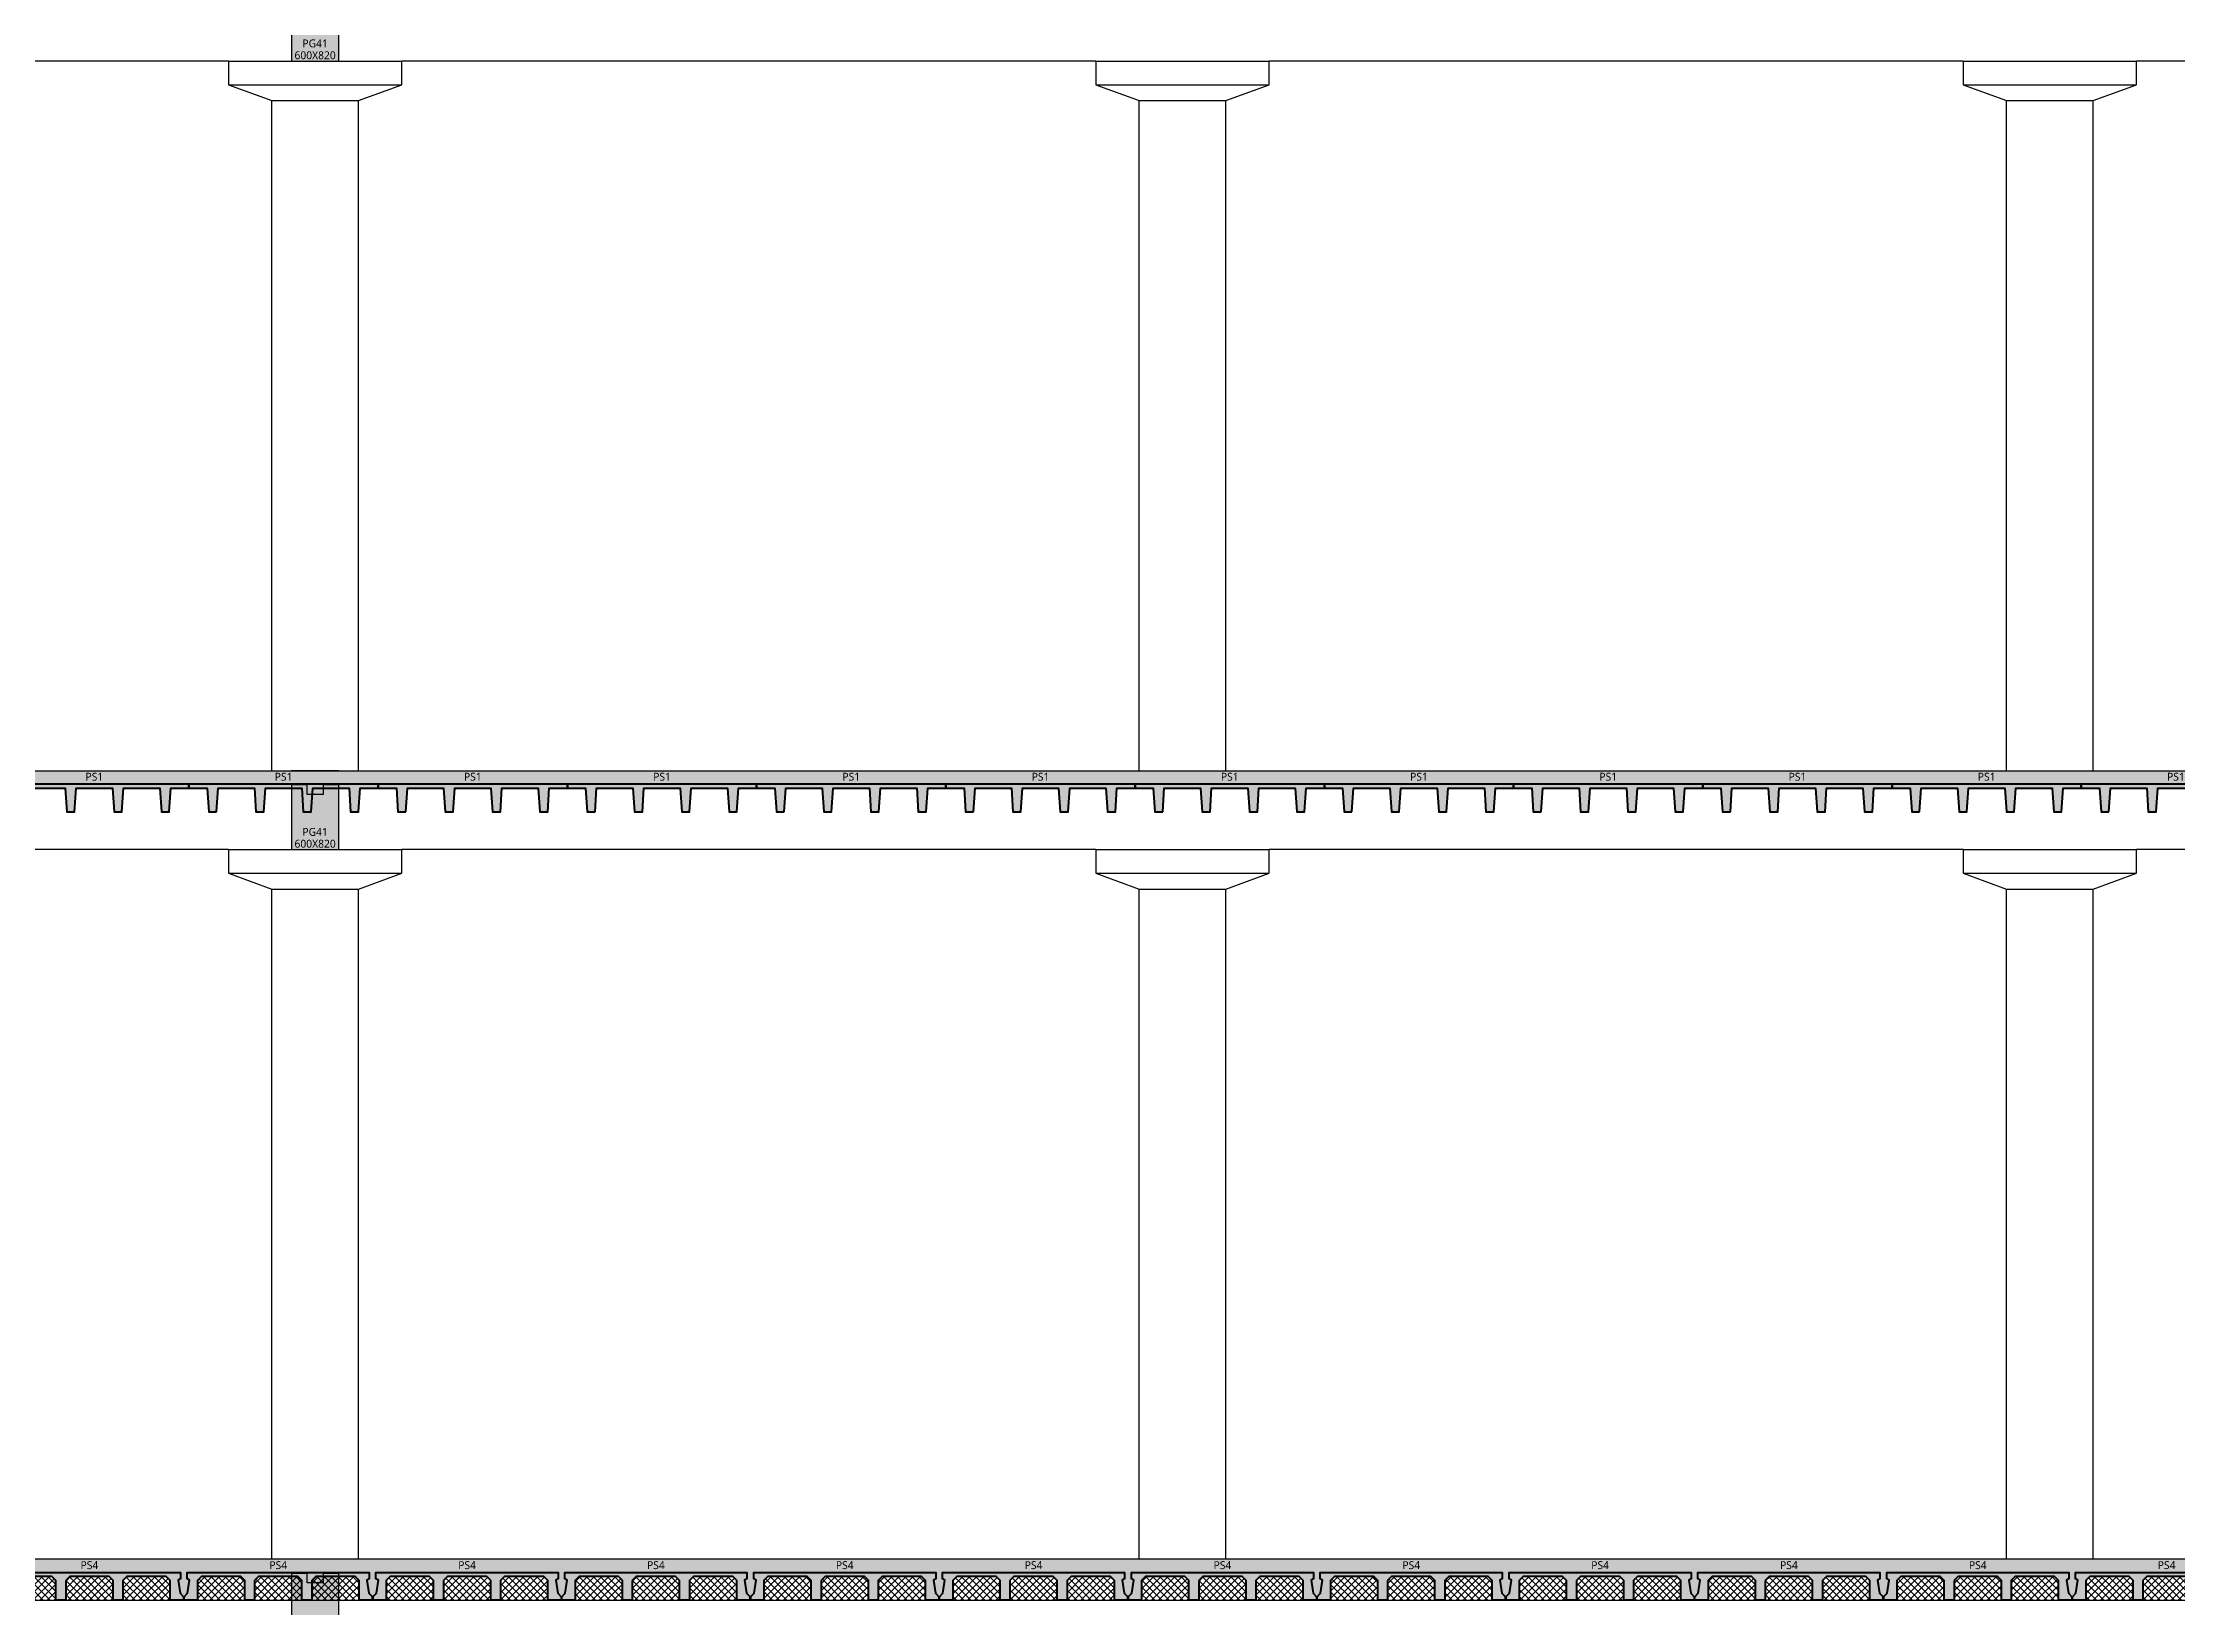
# Model space of a CAD drawing. Header units: millimetres. Extents: x 0 to 420000, y 0 to 297000.
# Drawn here: x 260558 to 287630, y 53840 to 73684 of the extents above; entities that cross this region are included whole.
import ezdxf
from ezdxf.enums import TextEntityAlignment as Align

# ---------------------------------------------------------------- set-up
doc = ezdxf.new("R2010")
doc.units = ezdxf.units.MM
doc.linetypes.add('0731_main_plan$0$form_$0$y-Landschaft$0$_$1$20120914_Verkehrsflächen_Grün$0$20120628_xref - Gammel$1$3_H-GL_F1_U3 - Default$0${ Offset Lines }', pattern=[0])
doc.linetypes.add('CEN', pattern=[62, 60, -1, 0, -1])
for name, color, linetype, lineweight in [('A-AXIS-LINE', 1, 'CEN', 15), ('A-CONC-LIN1', 2, 'Continuous', 40), ('A-CONC-LIN2', 7, 'Continuous', 25), ('A-ELEV-LIN2', 7, 'Continuous', 25), ('A-XXXX-INSL2', 8, 'Continuous', 18)]:
    doc.layers.add(name, color=color, linetype=linetype, lineweight=lineweight)
doc.layers.add('A-CONC-SOLD', color=253, linetype='CEN')
doc.layers.add('CON', color=2, linetype='Continuous')
doc.layers.add('A-XXXX-NPLT', color=144, linetype='Continuous', lineweight=15, plot=False)
doc.styles.add('맑은고딕', font='')
doc.styles.get('맑은고딕').set_extended_font_data('Malgun Gothic')

# ---------------------------------------------------------------- blocks, each defined once
blk = doc.blocks.new('axis(211208)')
at = {"layer": 'A-AXIS-LINE', "ltscale": 1000}
for p, q in [((4631788.1, -392118.7), (4955413.1, -392118.7)), ((4631788.1, -401118.7), (4955413.1, -401118.7)), ((4631788.1, -402118.7), (4955413.1, -402118.7)), ((4631788.1, -411118.7), (4955413.1, -411118.7))]:
    blk.add_line(p, q, dxfattribs=at)
blk = doc.blocks.new('PS1')
at = {"layer": 'A-CONC-SOLD'}
h = blk.add_hatch(color=256, dxfattribs=at)
h.dxf.hatch_style = 1
h.paths.add_polyline_path([(2400, 0), (2400, -170), (0, -170), (0, 0)])
h = blk.add_hatch(color=256, dxfattribs=at)
h.dxf.hatch_style = 1
h.paths.add_polyline_path([(350, -520), (370, -220), (830, -220), (850, -520), (950, -520), (970, -220), (1430, -220), (1450, -520), (1550, -520), (1570, -220), (2030, -220), (2050, -520), (2150, -520), (2170, -220), (2400, -220), (2400, -170), (0, -170), (0, -220), (230, -220), (250, -520)])
at = {"layer": 'A-CONC-LIN1', "linetype": '0731_main_plan$0$form_$0$y-Landschaft$0$_$1$20120914_Verkehrsflächen_Grün$0$20120628_xref - Gammel$1$3_H-GL_F1_U3 - Default$0${ Offset Lines }'}
blk.add_lwpolyline([(350, -520), (370, -220), (830, -220), (850, -520), (950, -520), (970, -220), (1430, -220), (1450, -520), (1550, -520), (1570, -220), (2030, -220), (2050, -520), (2150, -520), (2170, -220), (2400, -220), (2400, -170), (0, -170), (0, -220), (230, -220), (250, -520)], close=True, dxfattribs=at)
at = {"layer": 'A-CONC-LIN2'}
blk.add_line((0, 0), (2400, 0), dxfattribs=at)
at = {"layer": 'A-XXXX-NPLT', "style": '맑은고딕'}
blk.add_text('PS1', height=100, dxfattribs=at).set_placement((1200, -75), align=Align.MIDDLE)
blk = doc.blocks.new('PG41')
at = {"layer": 'A-CONC-SOLD'}
h = blk.add_hatch(color=256, dxfattribs=at)
h.dxf.hatch_style = 1
h.paths.add_polyline_path([(-300, 0), (300, 0), (300, -1000), (-300, -1000)])
blk.add_line((300, 0), (-300, 0))
at = {"layer": 'CON'}
blk.add_lwpolyline([(-300, -1000), (300, -1000), (300, -180), (100, -180), (100, -300), (-100, -300), (-100, -180), (-300, -180)], close=True, dxfattribs=at)
at = {"layer": 'A-XXXX-NPLT', "style": '맑은고딕'}
for s, p in [('PG41', (0, -775)), ('600X820', (0, -925))]:
    blk.add_text(s, height=100, dxfattribs=at).set_placement(p, align=Align.MIDDLE)
blk = doc.blocks.new('기준층')
at = {"layer": 'A-ELEV-LIN2'}
for p, q in [((4833224, -402119), (4824424, -402119)), ((4833224, -402119), (4835424, -402119)), ((4833224, -402119), (4833224, -402419)), ((4844224, -402119), (4835424, -402119)), ((4835424, -402419), (4835424, -402119)), ((4844224, -402119), (4846424, -402119)), ((4844224, -402119), (4844224, -402419)), ((4855224, -402119), (4846424, -402119)), ((4846424, -402419), (4846424, -402119)), ((4855224, -402119), (4857424, -402119)), ((4855224, -402119), (4855224, -402419)), ((4857424, -402419), (4857424, -402119)), ((4866224, -402119), (4857424, -402119)), ((4833224, -402419), (4835424, -402419)), ((4833224, -402419), (4833774, -402619)), ((4834874, -402619), (4835424, -402419)), ((4844224, -402419), (4846424, -402419)), ((4844224, -402419), (4844774, -402619)), ((4845874, -402619), (4846424, -402419)), ((4855224, -402419), (4857424, -402419)), ((4855224, -402419), (4855774, -402619)), ((4856874, -402619), (4857424, -402419)), ((4833774, -411119), (4833774, -402619)), ((4833774, -402619), (4834874, -402619)), ((4834874, -411119), (4834874, -402619)), ((4844774, -411119), (4844774, -402619)), ((4844774, -402619), (4845874, -402619)), ((4845874, -411119), (4845874, -402619)), ((4855774, -402619), (4856874, -402619)), ((4855774, -411119), (4855774, -402619)), ((4856874, -411119), (4856874, -402619))]:
    blk.add_line(p, q, dxfattribs=at)
for name, p in [('PS1', (4830324, -401119)), ('PS1', (4832724, -401119)), ('PG41', (4834324, -401119)), ('PS1', (4835124, -401119)), ('PS1', (4837524, -401119)), ('PS1', (4839924, -401119)), ('PS1', (4842324, -401119)), ('PS1', (4844724, -401119)), ('PS1', (4847124, -401119)), ('PS1', (4849524, -401119)), ('PS1', (4851924, -401119)), ('PS1', (4854324, -401119)), ('PS1', (4856724, -401119))]:
    blk.add_blockref(name, p)
blk = doc.blocks.new('PS4')
at = {"layer": 'A-CONC-SOLD'}
h = blk.add_hatch(color=256, dxfattribs=at)
h.dxf.hatch_style = 1
h.paths.add_polyline_path([(-1198, -480), (-1198, 0), (1198, 0), (1198, -480), (1150, -430), (1125, -265), (1155, -250), (1155, -170), (-1155, -170), (-1155, -250), (-1125, -265), (-1150, -430)])
h = blk.add_hatch(color=256, dxfattribs=at)
h.dxf.hatch_style = 1
h.paths.add_polyline_path([(-300, -270), (-300, -480), (-300, -520), (-425, -520), (-425, -480), (-425, -270), (-475, -220), (-975, -220), (-1025, -270), (-1025, -480), (-1025, -520), (-1198, -520), (-1198, -480), (-1150, -430), (-1125, -265), (-1155, -250), (-1155, -170), (1155, -170), (1155, -250), (1125, -265), (1150, -430), (1198, -480), (1198, -520), (1025, -520), (1025, -480), (1025, -270), (975, -220), (475, -220), (425, -270), (425, -480), (425, -520), (300, -520), (300, -480), (300, -270), (250, -220), (-250, -220)])
at = {"layer": 'A-XXXX-INSL2'}
h = blk.add_hatch(dxfattribs=at)
h.set_pattern_fill('ANSI37', color=256, scale=20)
h.set_pattern_definition([(45, (-302204.5, -52690), (-44.90128, 44.90128), []), (135, (-302204.5, -52690), (-44.90128, -44.90128), [])])
h.paths.add_polyline_path([(-975, -220), (-1025, -270), (-1025, -480), (-1025, -520), (-425, -520), (-425, -480), (-425, -270), (-475, -220)])
h.paths.add_polyline_path([(300, -520), (300, -480), (300, -270), (250, -220), (-250, -220), (-300, -270), (-300, -480), (-300, -520)])
h.paths.add_polyline_path([(1025, -520), (1025, -480), (1025, -270), (975, -220), (475, -220), (425, -270), (425, -480), (425, -520)])
at = {"layer": 'A-CONC-LIN1', "color": 2, "linetype": '0731_main_plan$0$form_$0$y-Landschaft$0$_$1$20120914_Verkehrsflächen_Grün$0$20120628_xref - Gammel$1$3_H-GL_F1_U3 - Default$0${ Offset Lines }'}
blk.add_lwpolyline([(-300, -270), (-300, -480), (-300, -480), (-300, -520), (-425, -520), (-425, -480), (-425, -480), (-425, -270), (-475, -220), (-975, -220), (-1025, -270), (-1025, -480), (-1025, -480), (-1025, -520), (-1198, -520), (-1198, -480), (-1150, -430), (-1125, -265), (-1155, -250), (-1155, -170), (1155, -170), (1155, -250), (1125, -265), (1150, -430), (1198, -480), (1198, -520), (1025, -520), (1025, -480), (1025, -480), (1025, -270), (975, -220), (475, -220), (425, -270), (425, -480), (425, -480), (425, -520), (300, -520), (300, -480), (300, -480), (300, -270), (250, -220), (-250, -220)], close=True, dxfattribs=at)
at = {"layer": 'A-CONC-LIN2'}
blk.add_line((1198, 0), (-1198, 0), dxfattribs=at)
at = {"layer": 'A-ELEV-LIN2'}
for p, q in [((-1025, -520), (-425, -520)), ((-300, -520), (300, -520)), ((425, -520), (1025, -520))]:
    blk.add_line(p, q, dxfattribs=at)
at = {"layer": 'A-XXXX-NPLT', "style": '맑은고딕'}
blk.add_text('PS4', height=100, dxfattribs=at).set_placement((0, -75), align=Align.MIDDLE)
blk = doc.blocks.new('3층')
for name, p in [('PS4', (4831461, -401119)), ('PS4', (4833856, -401119)), ('PG41', (4834324, -401119)), ('PS4', (4836251, -401119)), ('PS4', (4838646, -401119)), ('PS4', (4841041, -401119)), ('PS4', (4843436, -401119)), ('PS4', (4845831, -401119)), ('PS4', (4848226, -401119)), ('PS4', (4850621, -401119)), ('PS4', (4853016, -401119)), ('PS4', (4855411, -401119)), ('PS4', (4857806, -401119))]:
    blk.add_blockref(name, p)

msp = doc.modelspace()

# ---------------------------------------------------------------- block references
for name, p in [('기준층', (-4570311.3, 475568.7)), ('기준층', (-4570311.3, 465568.7)), ('3층', (-4570311.3, 455568.7))]:
    msp.add_blockref(name, p)
at = {"layer": 'A-AXIS-LINE'}
msp.add_blockref('axis(211208)', (-4581588.1, 465568.7), dxfattribs=at)

doc.saveas('drawing.dxf')
